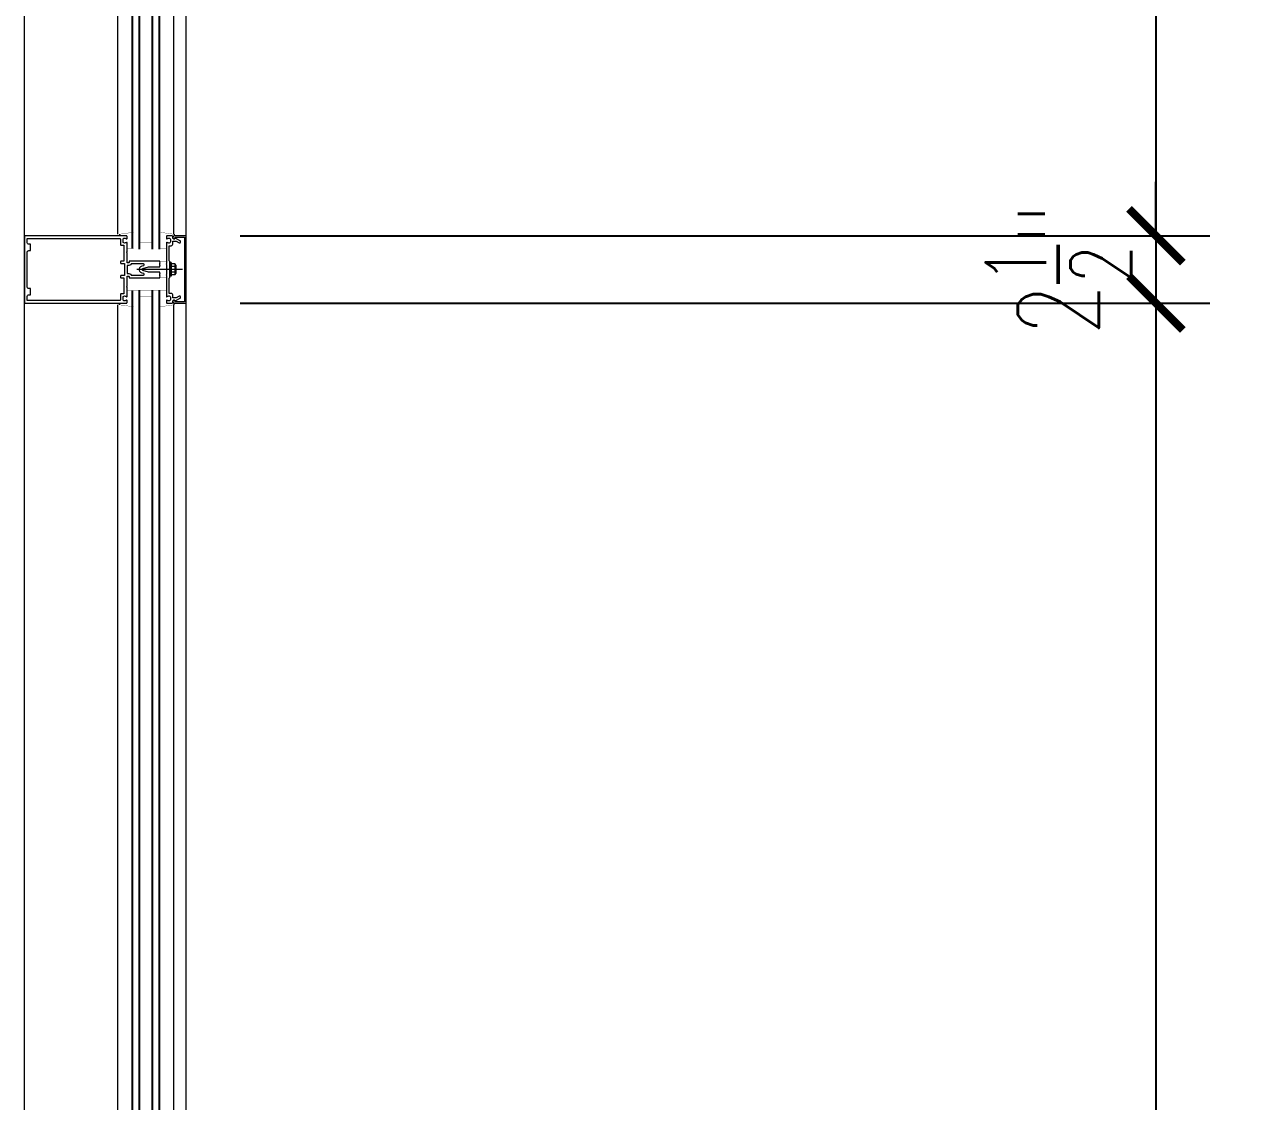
# Model space of a CAD drawing. Header units: inches. Extents: x 3850 to 5846, y -3 to 909.
# Drawn here: x 4372.12 to 4417.78, y 326.36 to 366.35 of the extents above; entities that cross this region are included whole.
import ezdxf

# ---------------------------------------------------------------- set-up
doc = ezdxf.new("R2010")
doc.units = ezdxf.units.IN
doc.header["$LTSCALE"] = 0.5
doc.header["$MEASUREMENT"] = 0
doc.layers.get('0').update_dxf_attribs({"lineweight": 18})
doc.layers.get('Defpoints').update_dxf_attribs({"color": 140, "lineweight": 18})
for name, color, linetype, lineweight in [('A-Anno-Dims', 211, 'Continuous', 18), ('A-Detl-Fine', 90, 'Continuous', 18), ('A-Detl-Medm', 31, 'Continuous', 25), ('A-Detl-Thin', 150, 'Continuous', 18), ('A-Detl-Wide', 213, 'Continuous', 50)]:
    doc.layers.add(name, color=color, linetype=linetype, lineweight=lineweight)
doc.styles.add('Arch-Dim', font='romans.shx', dxfattribs={"width": 0.75})
doc.dimstyles.new('Aec-Arch-I-96', dxfattribs={"dimscale": 96, "dimtxt": 0.09375, "dimasz": 0.0625, "dimexe": 0.0625, "dimexo": 0.0625, "dimgap": 0.03125, "dimtad": 1, "dimdec": 4, "dimzin": 3, "dimdsep": 46, "dimlunit": 4, "dimtxsty": 'Arch-Dim', "dimblk": 'ARCHTICK', "dimcen": 0.09375, "dimazin": 2, "dimtfac": 0.75, "dimtdec": 4, "dimtix": 1, "dimtmove": 2, "dimatfit": 2, "dimfxl": 1, "dimtolj": 1, "dimtzin": 0, "dimarcsym": 0})

# ---------------------------------------------------------------- blocks, each defined once
blk = doc.blocks.new('_ArchTick')
at = {"color": 0, "linetype": 'ByBlock', "const_width": 0.15}
blk.add_lwpolyline([(-0.5, -0.5), (0.5, 0.5)], dxfattribs=at)
blk = doc.blocks.new('*D110')
at = {"layer": 'A-Anno-Dims', "color": 0, "lineweight": -2, "transparency": 16777216}
for p, q in [((4380.12, 409.004), (4428.12, 409.004)), ((4426.12, 249.002), (4426.12, 409.004)), ((4380.12, 249.002), (4428.12, 249.002))]:
    blk.add_line(p, q, dxfattribs=at)
at = {"layer": 'Defpoints', "color": 0, "transparency": 16777216}
for p in [(4378.12, 409.004), (4426.12, 409.004), (4378.12, 249.002)]:
    blk.add_point(p, dxfattribs=at)
at = {"layer": 'A-Anno-Dims', "color": 0, "lineweight": -2, "transparency": 16777216, "xscale": 2, "yscale": 2, "zscale": 2}
for p, rotation in [((4426.12, 409.004), 90), ((4426.12, 249.002), 270)]:
    blk.add_blockref('_ArchTick', p, dxfattribs=dict(at, rotation=rotation))
at = {"layer": 'A-Anno-Dims', "color": 0, "transparency": 16777216, "insert": (4423.335, 329.003), "char_height": 3, "attachment_point": 5, "rotation": 90, "style": 'Arch-Dim'}
blk.add_mtext('\\A1;13\'-4"', dxfattribs=at)
blk = doc.blocks.new('*D114')
at = {"layer": 'A-Anno-Dims', "color": 0, "lineweight": -2, "transparency": 16777216}
for p, q in [((4380.12, 810.25), (4440.12, 810.25)), ((4438.12, 57), (4438.12, 810.25)), ((4380.12, 57), (4440.12, 57))]:
    blk.add_line(p, q, dxfattribs=at)
at = {"layer": 'Defpoints', "color": 0, "transparency": 16777216}
for p in [(4378.12, 810.25), (4438.12, 810.25), (4378.12, 57)]:
    blk.add_point(p, dxfattribs=at)
at = {"layer": 'A-Anno-Dims', "color": 0, "lineweight": -2, "transparency": 16777216, "xscale": 2, "yscale": 2, "zscale": 2}
for p, rotation in [((4438.12, 810.25), 90), ((4438.12, 57), 270)]:
    blk.add_blockref('_ArchTick', p, dxfattribs=dict(at, rotation=rotation))
at = {"layer": 'A-Anno-Dims', "color": 0, "transparency": 16777216, "insert": (4434.495, 433.625), "char_height": 3, "attachment_point": 5, "rotation": 90, "style": 'Arch-Dim'}
blk.add_mtext('\\A1;62\'-9{\\H0.750000x;\\S1/4;}"', dxfattribs=at)
blk = doc.blocks.new('*D138')
at = {"layer": 'A-Detl-Wide', "color": 0, "lineweight": -2, "transparency": 16777216}
for p, q in [((4380.12, 403), (4416.12, 403)), ((4414.12, 403), (4414.12, 358.503)), ((4380.12, 358.503), (4416.12, 358.503))]:
    blk.add_line(p, q, dxfattribs=at)
at = {"layer": 'Defpoints', "color": 0, "transparency": 16777216}
for p in [(4378.12, 403), (4378.12, 358.503), (4414.12, 358.503)]:
    blk.add_point(p, dxfattribs=at)
at = {"layer": 'A-Detl-Wide', "color": 0, "lineweight": -2, "transparency": 16777216, "xscale": 2, "yscale": 2, "zscale": 2}
for p, rotation in [((4414.12, 403), 90), ((4414.12, 358.503), 270)]:
    blk.add_blockref('_ArchTick', p, dxfattribs=dict(at, rotation=rotation))
at = {"layer": 'A-Detl-Wide', "color": 0, "transparency": 16777216, "insert": (4410.495, 380.751), "char_height": 3, "attachment_point": 5, "rotation": 90, "style": 'Arch-Dim'}
blk.add_mtext('\\A1;3\'-8{\\H0.750000x;\\S1/2;}"', dxfattribs=at)
blk = doc.blocks.new('*D139')
at = {"layer": 'A-Detl-Wide', "color": 0, "lineweight": -2, "transparency": 16777216}
for p, q in [((4414.12, 358.503), (4414.12, 360.503)), ((4380.12, 358.503), (4416.12, 358.503)), ((4414.12, 358.503), (4414.12, 356.003)), ((4380.12, 356.003), (4416.12, 356.003)), ((4414.12, 356.003), (4414.12, 354.003))]:
    blk.add_line(p, q, dxfattribs=at)
at = {"layer": 'Defpoints', "color": 0, "transparency": 16777216}
for p in [(4378.12, 358.503), (4378.12, 356.003), (4414.12, 356.003)]:
    blk.add_point(p, dxfattribs=at)
at = {"layer": 'A-Detl-Wide', "color": 0, "lineweight": -2, "transparency": 16777216, "xscale": 2, "yscale": 2, "zscale": 2}
for p, rotation in [((4414.12, 358.503), 270), ((4414.12, 356.003), 90)]:
    blk.add_blockref('_ArchTick', p, dxfattribs=dict(at, rotation=rotation))
at = {"layer": 'A-Detl-Wide', "color": 0, "transparency": 16777216, "insert": (4410.495, 357.253), "char_height": 3, "attachment_point": 5, "rotation": 90, "style": 'Arch-Dim'}
blk.add_mtext('\\A1;2{\\H0.750000x;\\S1/2;}"', dxfattribs=at)
blk = doc.blocks.new('*D140')
at = {"layer": 'A-Detl-Wide', "color": 0, "lineweight": -2, "transparency": 16777216}
for p, q in [((4380.12, 356.003), (4416.12, 356.003)), ((4414.12, 356.003), (4414.12, 282)), ((4380.12, 282), (4416.12, 282))]:
    blk.add_line(p, q, dxfattribs=at)
at = {"layer": 'Defpoints', "color": 0, "transparency": 16777216}
for p in [(4378.12, 356.003), (4378.12, 282), (4414.12, 282)]:
    blk.add_point(p, dxfattribs=at)
at = {"layer": 'A-Detl-Wide', "color": 0, "lineweight": -2, "transparency": 16777216, "xscale": 2, "yscale": 2, "zscale": 2}
for p, rotation in [((4414.12, 356.003), 90), ((4414.12, 282), 270)]:
    blk.add_blockref('_ArchTick', p, dxfattribs=dict(at, rotation=rotation))
at = {"layer": 'A-Detl-Wide', "color": 0, "transparency": 16777216, "insert": (4411.334, 319.001), "char_height": 3, "attachment_point": 5, "rotation": 90, "style": 'Arch-Dim'}
blk.add_mtext('\\A1;6\'-2"', dxfattribs=at)

msp = doc.modelspace()

# ---------------------------------------------------------------- linework, layer by layer
at = {"layer": 'A-Detl-Fine'}
for p, q in [((4375.58013, 358.56169), (4375.58001, 402.93959)), ((4377.65964, 358.56169), (4377.65952, 402.93959)), ((4375.63819, 358.56169), (4375.63819, 358.50268)), ((4377.67033, 358.56169), (4377.67033, 358.5009)), ((4377.55596, 357.50949), (4377.51596, 357.50949)), ((4377.51596, 357.50949), (4377.51596, 357.00949)), ((4377.55596, 357.50949), (4377.55596, 357.00949)), ((4377.98167, 357.25268), (4376.28786, 357.25268)), ((4377.69564, 357.4624), (4377.55596, 357.4624)), ((4377.69564, 357.36095), (4377.55596, 357.36095)), ((4377.69564, 357.15803), (4377.55596, 357.15803)), ((4377.69564, 357.05657), (4377.55596, 357.05657)), ((4377.69956, 357.44608), (4377.69956, 357.07289)), ((4377.71827, 357.44608), (4377.69956, 357.44608)), ((4377.71827, 357.07289), (4377.69956, 357.07289)), ((4377.73056, 357.41167), (4377.73056, 357.1073)), ((4377.55596, 357.00949), (4377.51596, 357.00949)), ((4375.5804, 282.06037), (4375.58014, 355.94367)), ((4375.63819, 355.94367), (4375.63819, 356.00268)), ((4377.65991, 282.06037), (4377.65965, 355.94367)), ((4377.67033, 355.94367), (4377.67033, 356.00446))]:
    msp.add_line(p, q, dxfattribs=at)
at = {"layer": 'A-Detl-Fine', "const_width": 0.01111}
for points in [[(4376.16589, 358.63647), (4375.63819, 358.56169)], [(4377.14263, 358.63647), (4377.67033, 358.56169)], [(4375.92158, 358.03399), (4376.16589, 358.03399)], [(4377.38694, 358.03399), (4377.14263, 358.03399)], [(4377.14287, 357.55855), (4377.38717, 357.55855)], [(4377.38717, 356.94681), (4377.14287, 356.94681)], [(4375.92158, 356.47137), (4376.16589, 356.47137)], [(4377.38694, 356.47137), (4377.14263, 356.47137)], [(4376.16589, 355.86889), (4375.63819, 355.94367)], [(4377.14263, 355.86889), (4377.67033, 355.94367)]]:
    msp.add_lwpolyline(points, dxfattribs=at)
at = {"layer": 'A-Detl-Fine', "linetype": 'Continuous', "const_width": 0.01111}
for points in [[(4377.14287, 357.49748), (4377.14287, 357.55855)], [(4377.14287, 356.94681), (4377.14287, 357.0079)]]:
    msp.add_lwpolyline(points, dxfattribs=at)
at = {"layer": 'A-Detl-Fine'}
for centre, radius, start, end in [((4377.67625, 357.41167), 0.05431, 290.9107, 69.0893), ((4377.56571, 357.25949), 0.16485, 322.0123, 37.9877), ((4377.67625, 357.1073), 0.05431, 290.9107, 69.0893)]:
    msp.add_arc(centre, radius, start, end, dxfattribs=at)
at = {"layer": 'A-Detl-Medm', "linetype": 'Continuous'}
for p, q in [((4376.11989, 358.03399), (4376.11976, 403.49998)), ((4376.36976, 403.49998), (4376.36989, 358.01407)), ((4376.86989, 358.01407), (4376.86976, 403.49998)), ((4377.11976, 403.49998), (4377.11989, 358.01407)), ((4376.12015, 281.49998), (4376.11989, 356.47137)), ((4376.36989, 356.49129), (4376.37015, 281.49998)), ((4376.87015, 281.49998), (4376.86989, 356.49129)), ((4377.11989, 356.49129), (4377.12015, 281.49998))]:
    msp.add_line(p, q, dxfattribs=at)
at = {"layer": 'A-Detl-Medm', "linetype": 'Continuous', "const_width": 0.01111}
for points in [[(4376.16565, 358.01407), (4377.14287, 358.01407)], [(4376.40994, 358.25837), (4376.89856, 358.25837)], [(4376.16565, 356.49129), (4377.14287, 356.49129)], [(4376.40994, 356.247), (4376.89856, 356.247)]]:
    msp.add_lwpolyline(points, dxfattribs=at)
at = {"layer": 'A-Detl-Thin'}
for p, q in [((4372.11947, 281.99998), (4372.11991, 401.9566)), ((4378.12015, 281.99998), (4378.11976, 401.95663)), ((4375.90181, 358.50268), (4372.11977, 358.50268)), ((4372.11977, 358.50268), (4372.11977, 356.00268)), ((4372.2175, 358.2486), (4372.2175, 358.40495)), ((4372.2175, 358.40495), (4375.64773, 358.40495)), ((4375.64773, 358.40495), (4375.64773, 358.40493)), ((4375.64773, 358.40493), (4375.66252, 358.40094)), ((4375.66252, 358.40094), (4375.67303, 358.39043)), ((4375.78144, 358.39442), (4375.79896, 358.41196)), ((4375.79896, 358.41196), (4375.82362, 358.41862)), ((4375.82362, 358.41862), (4375.83389, 358.41862)), ((4375.83389, 358.41862), (4375.83389, 358.4186)), ((4375.83389, 358.4186), (4375.85679, 358.41559)), ((4375.85679, 358.41559), (4375.87795, 358.40679)), ((4375.87795, 358.40679), (4375.89625, 358.39268)), ((4375.90181, 358.50264), (4375.90181, 358.50268)), ((4375.91165, 358.49998), (4375.90181, 358.50264)), ((4375.91865, 358.49298), (4375.91165, 358.49998)), ((4375.91688, 358.39247), (4375.92131, 358.403)), ((4375.92131, 358.48313), (4375.91865, 358.49298)), ((4375.92135, 358.48313), (4375.92131, 358.48313)), ((4375.92131, 358.403), (4375.92135, 358.403)), ((4375.92135, 358.403), (4375.92135, 358.48313)), ((4377.62759, 358.44404), (4377.62757, 358.44404)), ((4377.62757, 358.44404), (4377.62757, 358.42449)), ((4377.62757, 358.42449), (4377.62761, 358.42449)), ((4377.63561, 358.47361), (4377.62759, 358.44404)), ((4377.62761, 358.42449), (4377.63294, 358.40478)), ((4377.63294, 358.40478), (4377.64695, 358.39077)), ((4377.65664, 358.49463), (4377.63561, 358.47361)), ((4377.68621, 358.50264), (4377.65664, 358.49463)), ((4378.12009, 358.50268), (4377.68621, 358.50268)), ((4377.68621, 358.50268), (4377.68621, 358.50264)), ((4377.68638, 358.39078), (4377.70039, 358.40479)), ((4377.70039, 358.40479), (4377.70572, 358.42449)), ((4377.70572, 358.42449), (4377.70574, 358.42449)), ((4377.70574, 358.42449), (4377.70574, 358.4538)), ((4377.70574, 358.4538), (4378.06146, 358.4538)), ((4378.06146, 358.4538), (4378.06146, 356.05154)), ((4378.12009, 356.00268), (4378.12009, 358.50268)), ((4372.21754, 358.2486), (4372.2175, 358.2486)), ((4372.22553, 358.21902), (4372.21754, 358.2486)), ((4372.24656, 358.19798), (4372.22553, 358.21902)), ((4372.22553, 357.93126), (4372.24656, 357.95229)), ((4372.27614, 358.18998), (4372.24656, 358.19798)), ((4372.24656, 357.95229), (4372.27614, 357.96029)), ((4372.27614, 358.18996), (4372.27614, 358.18998)), ((4372.33478, 358.18996), (4372.27614, 358.18996)), ((4372.27614, 357.96029), (4372.27614, 357.96031)), ((4372.27614, 357.96031), (4372.33478, 357.96031)), ((4372.33478, 357.96031), (4372.33478, 358.18996)), ((4375.67303, 358.39043), (4375.67702, 358.37564)), ((4375.67702, 358.37564), (4375.67704, 358.37564)), ((4375.67704, 358.37564), (4375.67704, 358.1753)), ((4375.67704, 358.1753), (4375.67706, 358.1753)), ((4375.67706, 358.1753), (4375.67973, 358.16545)), ((4375.67973, 358.16545), (4375.68674, 358.15845)), ((4375.68674, 358.15845), (4375.69658, 358.15579)), ((4375.69658, 358.15579), (4375.69658, 358.15575)), ((4375.69658, 358.15575), (4375.7992, 358.15575)), ((4375.77477, 358.28378), (4375.77477, 358.36977)), ((4375.77477, 358.36977), (4375.77479, 358.36977)), ((4375.77479, 358.28378), (4375.77477, 358.28378)), ((4375.77479, 358.36977), (4375.78144, 358.39442)), ((4375.78144, 358.25912), (4375.77479, 358.28378)), ((4375.79896, 358.24159), (4375.78144, 358.25912)), ((4375.82362, 358.23493), (4375.79896, 358.24159)), ((4375.7992, 358.15575), (4375.7992, 357.55855)), ((4375.82362, 358.23491), (4375.82362, 358.23493)), ((4375.83389, 358.23491), (4375.82362, 358.23491)), ((4375.83391, 358.23493), (4375.83389, 358.23491)), ((4375.85684, 358.23796), (4375.83391, 358.23493)), ((4375.87801, 358.24677), (4375.85684, 358.23796)), ((4375.89631, 358.26091), (4375.87801, 358.24677)), ((4375.89625, 358.39268), (4375.89631, 358.3927)), ((4375.89631, 358.3927), (4375.90689, 358.38834)), ((4375.90689, 358.2652), (4375.89631, 358.26085)), ((4375.89631, 358.26085), (4375.89631, 358.26091)), ((4375.90689, 358.38834), (4375.91688, 358.39247)), ((4375.91688, 358.26108), (4375.90689, 358.2652)), ((4375.92131, 358.25055), (4375.91688, 358.26108)), ((4375.92135, 358.25055), (4375.92131, 358.25055)), ((4375.92135, 357.90657), (4375.92135, 358.25055)), ((4377.64695, 358.39077), (4377.66667, 358.38544)), ((4377.66667, 358.38544), (4377.68638, 358.39078)), ((4372.2175, 356.60367), (4372.2175, 357.90167)), ((4372.2175, 357.90167), (4372.21754, 357.90167)), ((4372.21754, 357.90167), (4372.22553, 357.93126)), ((4375.67707, 357.53901), (4375.67704, 357.53901)), ((4375.67704, 357.53901), (4375.67704, 357.49991)), ((4375.67704, 357.49991), (4375.67706, 357.49991)), ((4375.67706, 357.49991), (4375.67973, 357.49007)), ((4375.67974, 357.54885), (4375.67707, 357.53901)), ((4375.67973, 357.49007), (4375.68674, 357.48307)), ((4375.68674, 357.55586), (4375.67974, 357.54885)), ((4375.69658, 357.55853), (4375.68674, 357.55586)), ((4375.7992, 357.55855), (4375.69658, 357.55855)), ((4375.69658, 357.55855), (4375.69658, 357.55853)), ((4375.90669, 357.89191), (4375.92135, 357.90657)), ((4375.92135, 357.87725), (4375.90669, 357.89191)), ((4375.92135, 357.5097), (4375.92135, 357.87725)), ((4375.92269, 357.50477), (4375.92135, 357.5097)), ((4375.92619, 357.50127), (4375.92269, 357.50477)), ((4375.93111, 357.49993), (4375.92619, 357.50127)), ((4375.93111, 357.49991), (4375.93111, 357.49993)), ((4375.98585, 357.49991), (4375.93111, 357.49991)), ((4375.99077, 357.50127), (4375.98585, 357.49995)), ((4375.98585, 357.49995), (4375.98585, 357.49991)), ((4375.99427, 357.50477), (4375.99077, 357.50127)), ((4375.99559, 357.5097), (4375.99427, 357.50477)), ((4375.99561, 357.5097), (4375.99559, 357.5097)), ((4375.99563, 357.54879), (4375.99561, 357.54879)), ((4375.99561, 357.54879), (4375.99561, 357.5097)), ((4375.99697, 357.55371), (4375.99563, 357.54879)), ((4376.00047, 357.55721), (4375.99697, 357.55371)), ((4376.00539, 357.55855), (4376.00047, 357.55721)), ((4377.14287, 357.55855), (4376.00539, 357.55855)), ((4377.14287, 357.51946), (4377.14287, 357.55855)), ((4377.15754, 357.50481), (4377.14287, 357.51946)), ((4377.14287, 357.49015), (4377.15754, 357.50481)), ((4377.14287, 357.41881), (4377.14287, 357.49015)), ((4375.68674, 357.48307), (4375.69658, 357.48041)), ((4375.69658, 357.48041), (4375.69658, 357.48039)), ((4375.69658, 357.48039), (4375.82362, 357.48039)), ((4375.82362, 357.48039), (4375.82362, 357.025)), ((4375.98585, 357.4022), (4375.92135, 357.4022)), ((4375.92135, 357.4022), (4375.92135, 357.10318)), ((4375.92135, 357.10318), (4375.98585, 357.10318)), ((4375.98585, 357.10318), (4375.98583, 357.10316)), ((4375.98583, 357.10316), (4376.02452, 357.09599)), ((4375.98588, 357.40222), (4375.98585, 357.4022)), ((4376.02457, 357.40942), (4375.98588, 357.40222)), ((4376.02452, 357.09599), (4376.05757, 357.07577)), ((4376.05761, 357.42967), (4376.02457, 357.40942)), ((4376.05757, 357.07577), (4376.08157, 357.04458)), ((4376.08159, 357.46088), (4376.05761, 357.42967)), ((4376.08157, 357.04458), (4376.08159, 357.04454)), ((4376.08159, 357.46084), (4376.08159, 357.46088)), ((4376.53454, 357.46084), (4376.08159, 357.46084)), ((4376.08159, 357.04454), (4376.53454, 357.04454)), ((4376.38274, 357.27754), (4376.39965, 357.32446)), ((4376.38274, 357.22783), (4376.38274, 357.27754)), ((4376.39965, 357.1809), (4376.38274, 357.22783)), ((4376.39965, 357.32446), (4376.43349, 357.36303)), ((4376.43349, 357.14233), (4376.39965, 357.1809)), ((4376.43349, 357.36303), (4376.48424, 357.38767)), ((4376.48424, 357.11769), (4376.43349, 357.14233)), ((4376.48183, 357.26976), (4376.50953, 357.29327)), ((4376.48183, 357.2356), (4376.48183, 357.26976)), ((4376.50953, 357.21209), (4376.48183, 357.2356)), ((4376.48422, 357.38769), (4376.54211, 357.40319)), ((4376.48424, 357.38767), (4376.48422, 357.38769)), ((4376.54211, 357.10217), (4376.48422, 357.11769)), ((4376.48422, 357.11769), (4376.48424, 357.11769)), ((4376.50953, 357.29329), (4376.72266, 357.35041)), ((4376.50953, 357.29327), (4376.50953, 357.29329)), ((4376.50953, 357.21207), (4376.50953, 357.21209)), ((4376.72266, 357.15497), (4376.50953, 357.21207)), ((4376.53454, 357.4608), (4376.53454, 357.46084)), ((4376.55908, 357.44784), (4376.53454, 357.4608)), ((4376.53454, 357.04456), (4376.55908, 357.05753)), ((4376.53454, 357.04454), (4376.53454, 357.04456)), ((4376.54211, 357.40319), (4376.54213, 357.40321)), ((4376.54211, 357.10215), (4376.54211, 357.10217)), ((4376.56247, 357.08328), (4376.54211, 357.10215)), ((4376.54213, 357.40321), (4376.56247, 357.4221)), ((4376.56247, 357.4221), (4376.55908, 357.44784)), ((4376.55908, 357.05753), (4376.56247, 357.08328)), ((4376.72266, 357.35041), (4377.14287, 357.35041)), ((4377.14287, 357.15497), (4376.72266, 357.15497)), ((4377.15754, 357.40415), (4377.14287, 357.41881)), ((4377.14287, 357.3895), (4377.15754, 357.40415)), ((4377.14287, 357.35041), (4377.14287, 357.3895)), ((4377.14287, 357.11588), (4377.14287, 357.15497)), ((4377.15754, 357.10121), (4377.14287, 357.11588)), ((4377.14287, 357.08655), (4377.15754, 357.10121)), ((4377.14287, 357.01523), (4377.14287, 357.08655)), ((4372.21754, 356.60367), (4372.2175, 356.60367)), ((4372.22553, 356.57408), (4372.21754, 356.60367)), ((4372.24656, 356.55305), (4372.22553, 356.57408)), ((4375.67707, 357.00545), (4375.67704, 357.00545)), ((4375.67704, 357.00545), (4375.67704, 356.96636)), ((4375.67704, 356.96636), (4375.67706, 356.96636)), ((4375.67706, 356.96636), (4375.67973, 356.95651)), ((4375.67974, 357.0153), (4375.67707, 357.00545)), ((4375.67973, 356.95651), (4375.68674, 356.94951)), ((4375.68674, 357.0223), (4375.67974, 357.0153)), ((4375.69658, 357.02498), (4375.68674, 357.0223)), ((4375.68674, 356.94951), (4375.69658, 356.94685)), ((4375.82362, 357.025), (4375.69658, 357.025)), ((4375.69658, 357.025), (4375.69658, 357.02498)), ((4375.69658, 356.94685), (4375.69658, 356.94681)), ((4375.69658, 356.94681), (4375.7992, 356.94681)), ((4375.7992, 356.94681), (4375.7992, 356.34959)), ((4375.90669, 356.61345), (4375.92135, 356.6281)), ((4375.92135, 356.59879), (4375.90669, 356.61345)), ((4375.92135, 356.99568), (4375.92269, 357.00061)), ((4375.92135, 356.6281), (4375.92135, 356.99568)), ((4375.92135, 356.2548), (4375.92135, 356.59879)), ((4375.92269, 357.00061), (4375.92619, 357.00411)), ((4375.92619, 357.00411), (4375.93111, 357.00545)), ((4375.93111, 357.00545), (4375.98585, 357.00545)), ((4375.98585, 357.00545), (4375.98585, 357.00543)), ((4375.98585, 357.00543), (4375.99077, 357.00411)), ((4375.99077, 357.00411), (4375.99427, 357.00061)), ((4375.99427, 357.00061), (4375.99559, 356.99568)), ((4375.99559, 356.99568), (4375.99561, 356.99568)), ((4375.99561, 356.99568), (4375.99561, 356.95659)), ((4375.99561, 356.95659), (4375.99563, 356.95659)), ((4375.99563, 356.95659), (4375.99697, 356.95167)), ((4375.99697, 356.95167), (4376.00047, 356.94818)), ((4376.00047, 356.94818), (4376.00539, 356.94685)), ((4376.00539, 356.94685), (4376.00539, 356.94681)), ((4376.00539, 356.94681), (4377.14287, 356.94681)), ((4377.15754, 357.00057), (4377.14287, 357.01523)), ((4377.14287, 356.9859), (4377.15754, 357.00057)), ((4377.14287, 356.94681), (4377.14287, 356.9859)), ((4372.2175, 356.10041), (4372.2175, 356.25676)), ((4372.2175, 356.25676), (4372.21754, 356.25676)), ((4372.21754, 356.25676), (4372.22553, 356.28634)), ((4372.22553, 356.28634), (4372.24656, 356.30738)), ((4372.27614, 356.54505), (4372.24656, 356.55305)), ((4372.24656, 356.30738), (4372.27614, 356.31538)), ((4372.27614, 356.54503), (4372.27614, 356.54505)), ((4372.33478, 356.54503), (4372.27614, 356.54503)), ((4372.27614, 356.31538), (4372.27614, 356.3154)), ((4372.27614, 356.3154), (4372.33478, 356.3154)), ((4372.33478, 356.3154), (4372.33478, 356.54503)), ((4375.67702, 356.12972), (4375.67304, 356.11494)), ((4375.67704, 356.12972), (4375.67702, 356.12972)), ((4375.67707, 356.33004), (4375.67704, 356.33004)), ((4375.67704, 356.33004), (4375.67704, 356.12972)), ((4375.67974, 356.33989), (4375.67707, 356.33004)), ((4375.68674, 356.34689), (4375.67974, 356.33989)), ((4375.69658, 356.34957), (4375.68674, 356.34689)), ((4375.7992, 356.34959), (4375.69658, 356.34959)), ((4375.69658, 356.34959), (4375.69658, 356.34957)), ((4375.77477, 356.13557), (4375.77477, 356.22158)), ((4375.77477, 356.22158), (4375.77479, 356.22158)), ((4375.77479, 356.13557), (4375.77477, 356.13557)), ((4375.77479, 356.22158), (4375.78144, 356.24624)), ((4375.78144, 356.11092), (4375.77479, 356.13557)), ((4375.78144, 356.24624), (4375.79896, 356.26377)), ((4375.79896, 356.26377), (4375.82362, 356.27043)), ((4375.82362, 356.27043), (4375.83389, 356.27043)), ((4375.83389, 356.27043), (4375.83389, 356.27042)), ((4375.83389, 356.27042), (4375.85679, 356.2674)), ((4375.85679, 356.2674), (4375.87795, 356.2586)), ((4375.87795, 356.2586), (4375.89625, 356.24449)), ((4375.89625, 356.24449), (4375.89631, 356.24449)), ((4375.89631, 356.24449), (4375.90689, 356.24014)), ((4375.90689, 356.11702), (4375.89631, 356.11266)), ((4375.90689, 356.24014), (4375.91688, 356.24426)), ((4375.91688, 356.11289), (4375.90689, 356.11702)), ((4375.91688, 356.24426), (4375.92131, 356.2548)), ((4375.92131, 356.2548), (4375.92135, 356.2548)), ((4377.66667, 356.11992), (4377.64695, 356.11458)), ((4377.68637, 356.11459), (4377.66667, 356.11992)), ((4372.11977, 356.00268), (4375.90181, 356.00268)), ((4375.64773, 356.10041), (4372.2175, 356.10041)), ((4375.66253, 356.10443), (4375.64773, 356.10043)), ((4375.64773, 356.10043), (4375.64773, 356.10041)), ((4375.67304, 356.11494), (4375.66253, 356.10443)), ((4375.79896, 356.09338), (4375.78144, 356.11092)), ((4375.82362, 356.08672), (4375.79896, 356.09338)), ((4375.83389, 356.08672), (4375.82362, 356.08672)), ((4375.83391, 356.08674), (4375.83389, 356.08672)), ((4375.85684, 356.08977), (4375.83391, 356.08674)), ((4375.87801, 356.09858), (4375.85684, 356.08977)), ((4375.89631, 356.11272), (4375.87801, 356.09858)), ((4375.89631, 356.11266), (4375.89631, 356.11272)), ((4375.90181, 356.00272), (4375.91165, 356.00538)), ((4375.90181, 356.00268), (4375.90181, 356.00272)), ((4375.91165, 356.00538), (4375.91865, 356.01238)), ((4375.92131, 356.10236), (4375.91688, 356.11289)), ((4375.91865, 356.01238), (4375.92131, 356.02223)), ((4375.92135, 356.10236), (4375.92131, 356.10236)), ((4375.92131, 356.02223), (4375.92135, 356.02223)), ((4375.92135, 356.02223), (4375.92135, 356.10236)), ((4377.62761, 356.08087), (4377.62757, 356.08087)), ((4377.62757, 356.08087), (4377.62757, 356.06132)), ((4377.62757, 356.06132), (4377.62761, 356.06132)), ((4377.63294, 356.10057), (4377.62761, 356.08087)), ((4377.62761, 356.06132), (4377.63562, 356.03175)), ((4377.64695, 356.11458), (4377.63294, 356.10057)), ((4377.63562, 356.03175), (4377.65664, 356.01073)), ((4377.65664, 356.01073), (4377.68621, 356.00272)), ((4377.68621, 356.00272), (4377.65664, 356.01073)), ((4377.68621, 356.00272), (4377.68621, 356.00268)), ((4377.68621, 356.00268), (4377.68621, 356.00272)), ((4377.68621, 356.00268), (4378.12009, 356.00268)), ((4377.70038, 356.10058), (4377.68637, 356.11459)), ((4377.70572, 356.08087), (4377.70038, 356.10058)), ((4377.70574, 356.08087), (4377.70572, 356.08087)), ((4377.70574, 356.05154), (4377.70574, 356.08087)), ((4378.06146, 356.05154), (4377.70574, 356.05154))]:
    msp.add_line(p, q, dxfattribs=at)
msp.add_lwpolyline([(4377.85232, 358.24789), (4377.85234, 358.24791), (4377.87209, 358.24268), (4377.89122, 358.24782), (4377.9057, 358.26222), (4377.91093, 358.28196), (4377.9058, 358.30109), (4377.8914, 358.31558), (4377.89141, 358.3156), (4377.71296, 358.41862), (4377.71294, 358.41866), (4377.68043, 358.38711), (4377.63855, 358.39398), (4377.61783, 358.43426), (4377.61779, 358.43426), (4377.61779, 358.47335), (4377.61777, 358.47335), (4377.61376, 358.48814), (4377.60326, 358.49864), (4377.58848, 358.50264), (4377.58848, 358.50268), (4377.40671, 358.50268), (4377.40671, 358.50264), (4377.39687, 358.49998), (4377.38987, 358.49298), (4377.3872, 358.48313), (4377.38717, 358.48313), (4377.38717, 358.403), (4377.38718, 358.403), (4377.39163, 358.39247), (4377.40163, 358.38834), (4377.41221, 358.3927), (4377.41225, 358.39264), (4377.43054, 358.40677), (4377.4517, 358.41557), (4377.47463, 358.4186), (4377.47463, 358.41862), (4377.4849, 358.41862), (4377.4849, 358.4186), (4377.50954, 358.41196), (4377.52707, 358.39443), (4377.53373, 358.36977), (4377.53375, 358.36977), (4377.53375, 358.28378), (4377.53373, 358.28378), (4377.52709, 358.25914), (4377.50956, 358.24161), (4377.4849, 358.23494), (4377.4849, 358.23491), (4377.47463, 358.23491), (4377.47463, 358.23493), (4377.45171, 358.23795), (4377.43055, 358.24675), (4377.41225, 358.26089), (4377.41221, 358.26085), (4377.40163, 358.2652), (4377.39164, 358.26108), (4377.3872, 358.25055), (4377.38717, 358.25055), (4377.38717, 357.47257), (4377.37252, 357.45791), (4377.38717, 357.44324), (4377.38717, 357.06212), (4377.37252, 357.04748), (4377.38717, 357.03281), (4377.38717, 356.2548), (4377.38718, 356.2548), (4377.39163, 356.24426), (4377.40163, 356.24014), (4377.41221, 356.24449), (4377.41225, 356.24445), (4377.43054, 356.25858), (4377.4517, 356.26739), (4377.47463, 356.27042), (4377.47463, 356.27043), (4377.4849, 356.27043), (4377.4849, 356.27042), (4377.50954, 356.26377), (4377.52707, 356.24624), (4377.53373, 356.22158), (4377.53375, 356.22158), (4377.53375, 356.13557), (4377.53373, 356.13557), (4377.52709, 356.11093), (4377.50956, 356.0934), (4377.4849, 356.08674), (4377.4849, 356.08672), (4377.47463, 356.08672), (4377.47463, 356.08674), (4377.45171, 356.08976), (4377.43055, 356.09857), (4377.41225, 356.1127), (4377.41221, 356.11266), (4377.40163, 356.11702), (4377.39164, 356.11289), (4377.3872, 356.10236), (4377.38717, 356.10236), (4377.38717, 356.02223), (4377.3872, 356.02223), (4377.38987, 356.01238), (4377.39687, 356.00538), (4377.40671, 356.00272), (4377.40671, 356.00268), (4377.58848, 356.00268), (4377.58848, 356.0027), (4377.60327, 356.0067), (4377.61377, 356.01721), (4377.61777, 356.03199), (4377.61779, 356.03199), (4377.61779, 356.07108), (4377.61783, 356.07108), (4377.63853, 356.11136), (4377.68041, 356.11825), (4377.71294, 356.08672), (4377.71296, 356.08672), (4377.89141, 356.18976), (4377.89141, 356.1898), (4377.90581, 356.20428), (4377.91093, 356.22341), (4377.90568, 356.24314), (4377.89121, 356.25755), (4377.87208, 356.26268), (4377.85234, 356.25745), (4377.85232, 356.25747), (4377.74954, 356.19812), (4377.61779, 356.19812), (4377.61779, 356.30953), (4377.61777, 356.30954), (4377.60975, 356.33911), (4377.58874, 356.36012), (4377.55917, 356.36813), (4377.55917, 356.36816), (4377.4849, 356.36816), (4377.4849, 356.93508), (4377.50932, 356.95953), (4377.50932, 357.23804), (4377.49466, 357.25268), (4377.50932, 357.26735), (4377.50932, 357.54585), (4377.4849, 357.57028), (4377.4849, 358.1372), (4377.55917, 358.1372), (4377.55917, 358.13722), (4377.58875, 358.14523), (4377.60977, 358.16626), (4377.61777, 358.19583), (4377.61779, 358.19582), (4377.61779, 358.30722), (4377.74954, 358.30722)], close=True, dxfattribs=at)

# ---------------------------------------------------------------- dimensions: what is measured, and where the dimension line sits
at = {"layer": 'A-Anno-Dims'}
for base, p1, p2, picture, middle in [((4438.12047, 810.24998), (4378.11991, 57.00008), (4378.11991, 810.24998), '*D114', (4434.49547, 433.62503)), ((4426.12025, 409.00438), (4378.11991, 249.00238), (4378.11991, 409.00438), '*D110', (4423.33453, 329.00338))]:
    dim = msp.add_linear_dim(base=base, p1=p1, p2=p2, angle=90, dimstyle='Aec-Arch-I-96', override={"dimscale": 32}, dxfattribs=at)
    dim.commit()
    dim.dimension.update_dxf_attribs({"geometry": picture, "text_midpoint": middle})
at = {"layer": 'A-Detl-Wide'}
for base, p1, p2, picture, middle in [((4414.12002, 358.50268), (4378.1198, 402.99998), (4378.12009, 358.50268), '*D138', (4410.49502, 380.75133)), ((4414.12002, 356.00268), (4378.12009, 358.50268), (4378.12009, 356.00268), '*D139', (4410.49502, 357.25268)), ((4414.12002, 281.99998), (4378.12009, 356.00268), (4378.12015, 281.99998), '*D140', (4411.33431, 319.00133))]:
    dim = msp.add_linear_dim(base=base, p1=p1, p2=p2, angle=90, dimstyle='Aec-Arch-I-96', override={"dimscale": 32}, dxfattribs=at)
    dim.commit()
    dim.dimension.update_dxf_attribs({"geometry": picture, "text_midpoint": middle})

doc.saveas('drawing.dxf')
